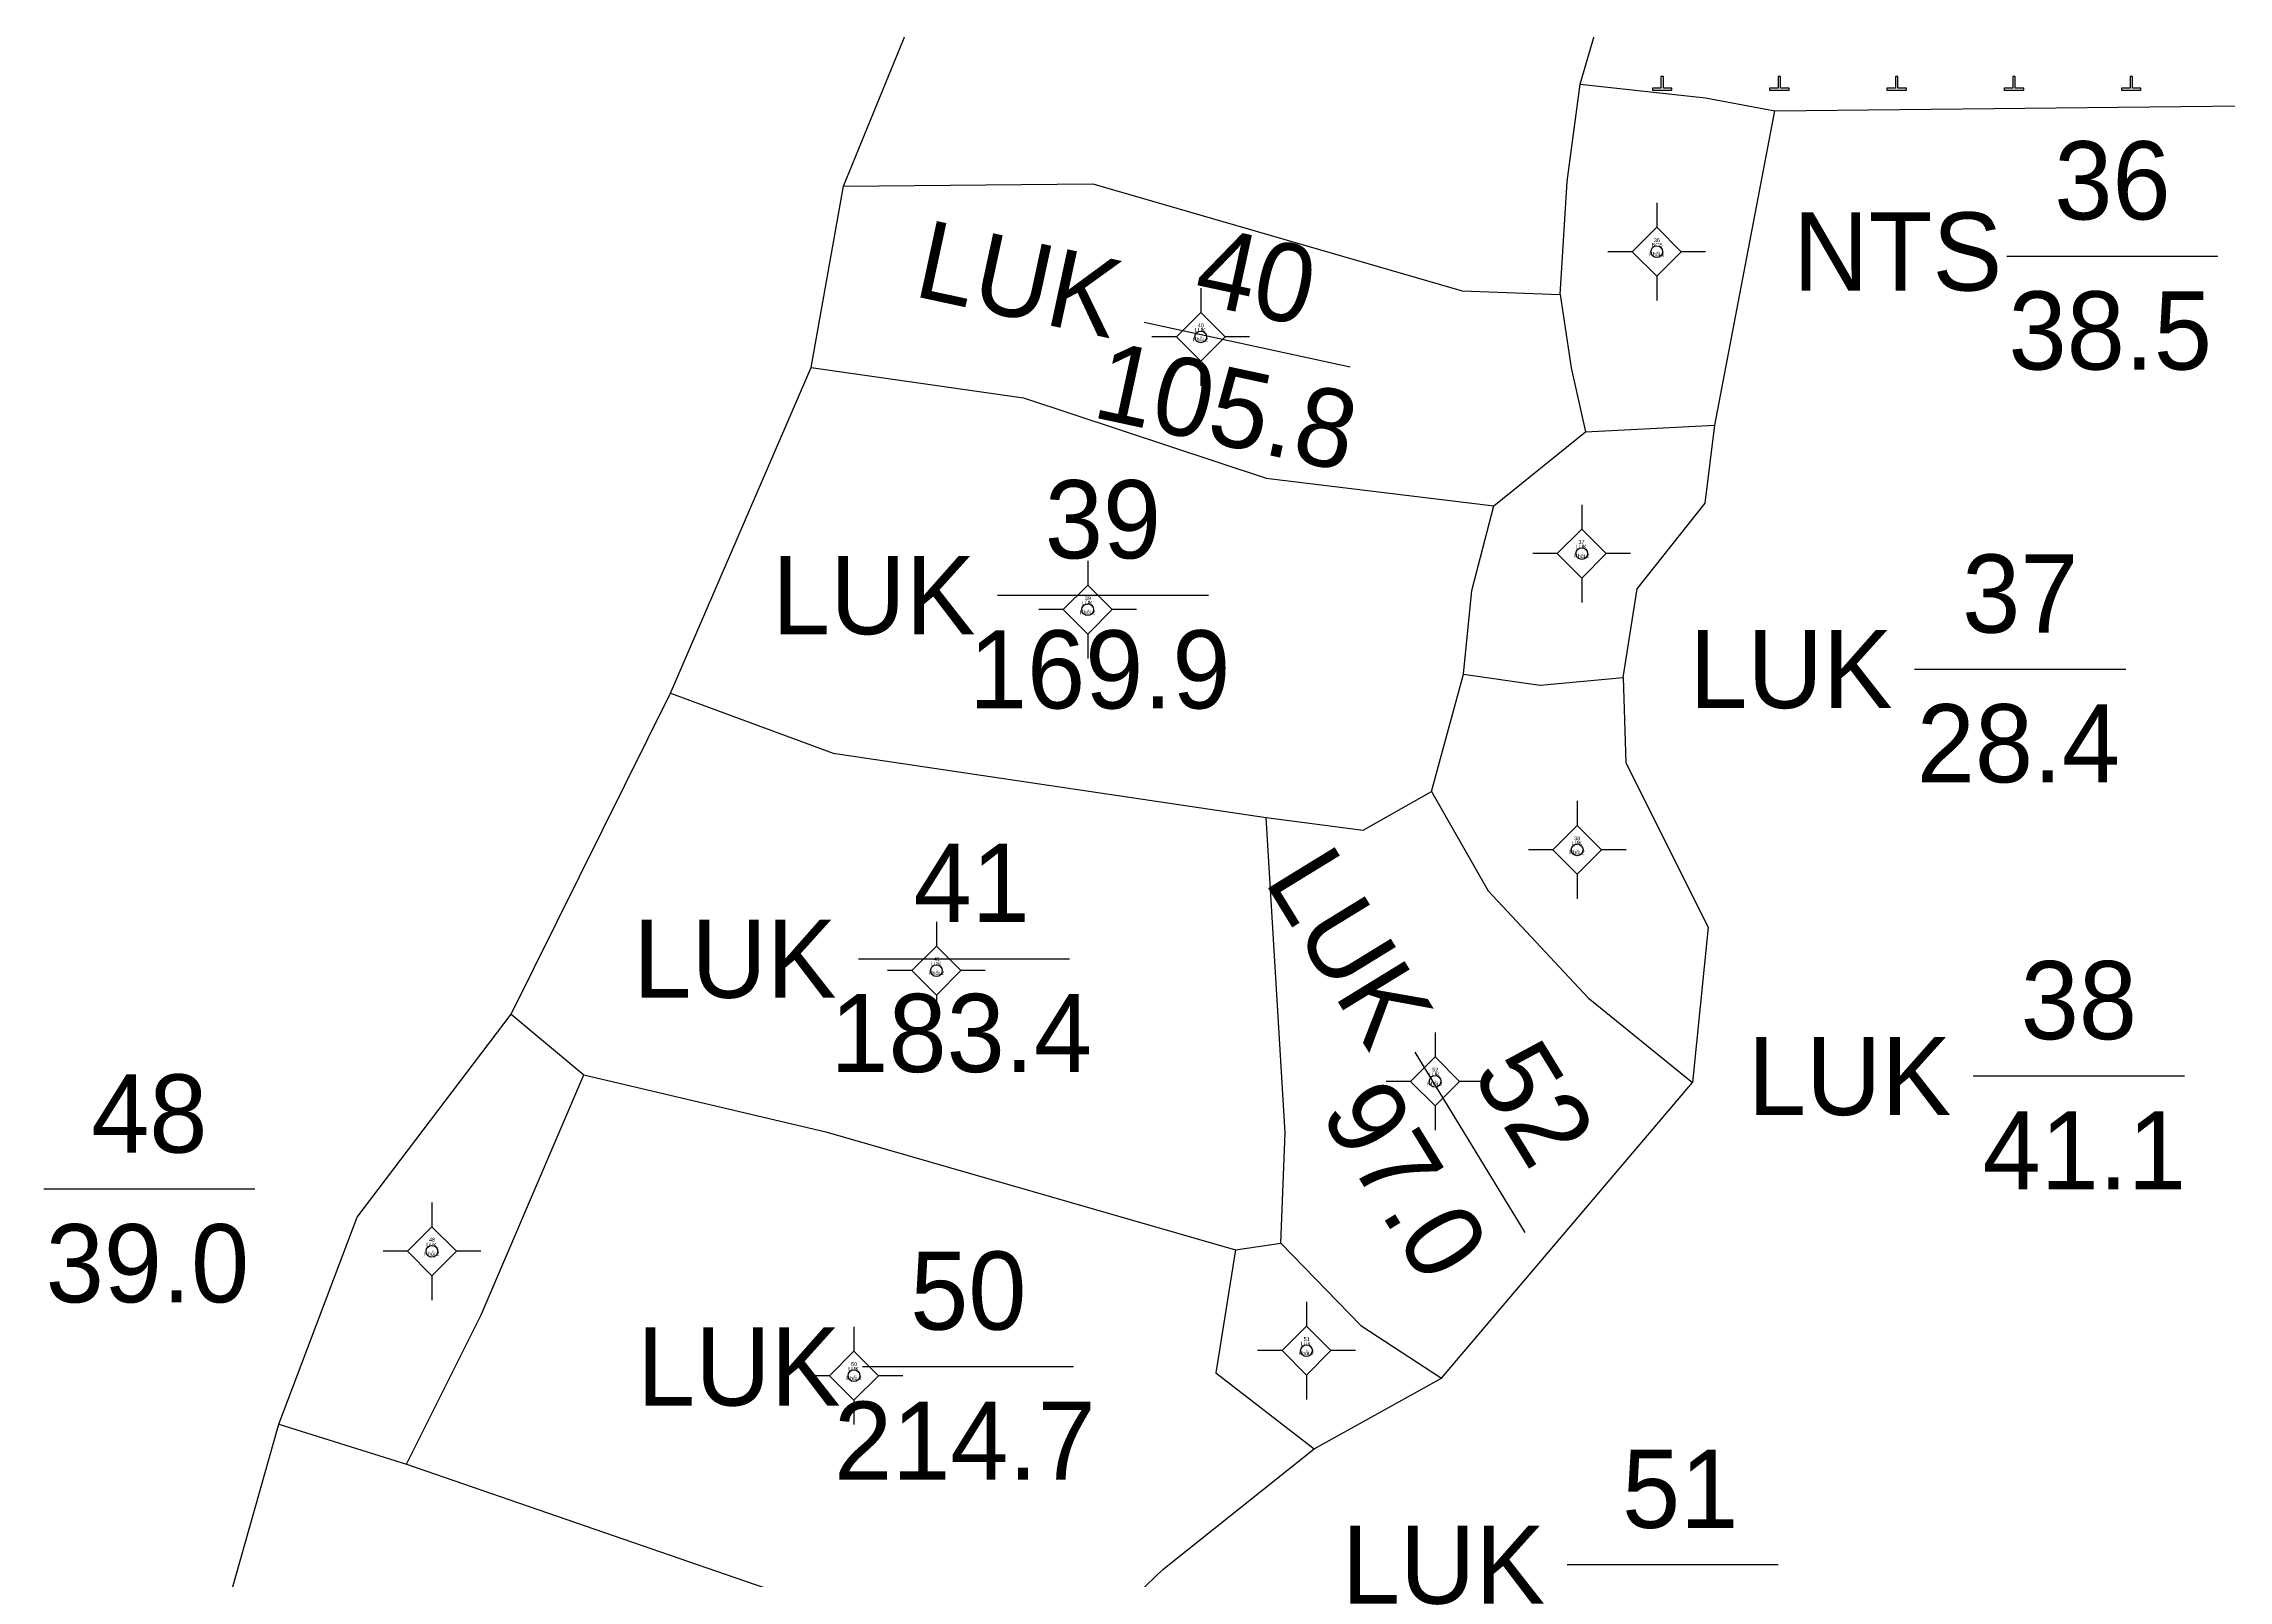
# Model space of a CAD drawing. Extents: x 550890 to 551618, y 1839259 to 1840146.
# Drawn here: x 551359.5 to 551415.4, y 1839830.8 to 1839870.1 of the extents above; entities that cross this region are included whole.
import ezdxf

# ---------------------------------------------------------------- set-up
doc = ezdxf.new("R2010")
doc.units = 0
for name, color, linetype in [('Level 10', 7, 'Continuous'), ('Level 11', 7, 'Continuous'), ('Level 13', 7, 'Continuous'), ('Level 15', 7, 'Continuous'), ('Level 19', 7, 'Continuous'), ('Level 2', 7, 'Continuous'), ('Level 31', 7, 'Continuous'), ('Level 4', 7, 'Continuous')]:
    doc.layers.add(name, color=color, linetype=linetype)

msp = doc.modelspace()

# ---------------------------------------------------------------- linework, layer by layer
at = {"layer": 'Level 10'}
for p, q in [((551403.77, 1839868.35), (551536.48, 1839869.75)), ((551379.12, 1839861.78), (551379.94, 1839866.42)), ((551375.52, 1839853.45), (551379.12, 1839861.78)), ((551396.58, 1839858.24), (551398.93, 1839860.14)), ((551394.99, 1839850.94), (551395.81, 1839853.94)), ((551371.44, 1839845.24), (551375.52, 1839853.45)), ((551371.44, 1839845.24), (551373.3, 1839843.69)), ((551395.24, 1839835.93), (551401.67, 1839843.49)), ((551389.97, 1839839.21), (551391.13, 1839839.38)), ((551391.99, 1839834.12), (551395.24, 1839835.93)), ((551361.81, 1839821.8), (551365.5, 1839834.75)), ((551365.5, 1839834.75), (551368.76, 1839833.73))]:
    msp.add_line(p, q, dxfattribs=at)
for points in [[(551379.12, 1839861.78), (551384.55, 1839861.01), (551390.76, 1839858.95), (551396.58, 1839858.24)], [(551399.89, 1839853.85), (551400.25, 1839856.12), (551401.99, 1839858.31), (551402.24, 1839860.31)], [(551395.81, 1839853.94), (551396.02, 1839856.08), (551396.58, 1839858.24)], [(551395.81, 1839853.94), (551397.77, 1839853.66), (551399.89, 1839853.85)], [(551399.89, 1839853.85), (551399.96, 1839851.67), (551402.07, 1839847.47), (551401.67, 1839843.49)], [(551375.52, 1839853.45), (551379.68, 1839851.92), (551390.76, 1839850.27)], [(551390.76, 1839850.27), (551393.24, 1839849.95), (551394.99, 1839850.94)], [(551394.99, 1839850.94), (551396.44, 1839848.4), (551399, 1839845.66), (551401.67, 1839843.49)], [(551391.13, 1839839.38), (551391.24, 1839842.21), (551390.76, 1839850.27)], [(551365.5, 1839834.75), (551367.5, 1839840.05), (551371.44, 1839845.24)], [(551368.76, 1839833.73), (551370.67, 1839837.55), (551373.3, 1839843.69)], [(551373.3, 1839843.69), (551379.49, 1839842.23), (551389.97, 1839839.21)], [(551391.13, 1839839.38), (551393.18, 1839837.28), (551395.24, 1839835.93)], [(551389.97, 1839839.21), (551389.47, 1839836.07), (551391.99, 1839834.12)], [(551368.76, 1839833.73), (551377.66, 1839830.66), (551380.04, 1839829.86), (551385.62, 1839828.65)], [(551385.62, 1839828.65), (551388.11, 1839831.04), (551391.99, 1839834.12)]]:
    msp.add_lwpolyline(points, dxfattribs=at)
at = {"layer": 'Level 11'}
for p, q in [((551400.751, 1839865.995), (551400.751, 1839865.37)), ((551400.751, 1839865.37), (551400.126, 1839864.745)), ((551401.376, 1839864.745), (551400.751, 1839865.37)), ((551400.126, 1839864.745), (551399.501, 1839864.745)), ((551400.126, 1839864.745), (551400.751, 1839864.12)), ((551400.751, 1839864.12), (551401.376, 1839864.745)), ((551402.001, 1839864.745), (551401.376, 1839864.745)), ((551400.751, 1839864.12), (551400.751, 1839863.495)), ((551389.085, 1839863.816), (551389.085, 1839863.191)), ((551389.085, 1839863.191), (551388.46, 1839862.566)), ((551389.71, 1839862.566), (551389.085, 1839863.191)), ((551388.46, 1839862.566), (551387.835, 1839862.566)), ((551388.46, 1839862.566), (551389.085, 1839861.941)), ((551389.085, 1839861.941), (551389.71, 1839862.566)), ((551390.335, 1839862.566), (551389.71, 1839862.566)), ((551389.085, 1839861.941), (551389.085, 1839861.316)), ((551398.832, 1839858.273), (551398.832, 1839857.648)), ((551398.832, 1839857.648), (551398.207, 1839857.023)), ((551399.457, 1839857.023), (551398.832, 1839857.648)), ((551386.192, 1839856.839), (551386.192, 1839856.214)), ((551398.207, 1839857.023), (551397.582, 1839857.023)), ((551398.207, 1839857.023), (551398.832, 1839856.398)), ((551398.832, 1839856.398), (551399.457, 1839857.023)), ((551400.082, 1839857.023), (551399.457, 1839857.023)), ((551386.192, 1839856.214), (551385.567, 1839855.589)), ((551386.817, 1839855.589), (551386.192, 1839856.214)), ((551398.832, 1839856.398), (551398.832, 1839855.773)), ((551385.567, 1839855.589), (551384.942, 1839855.589)), ((551385.567, 1839855.589), (551386.192, 1839854.964)), ((551386.192, 1839854.964), (551386.817, 1839855.589)), ((551387.442, 1839855.589), (551386.817, 1839855.589)), ((551386.192, 1839854.964), (551386.192, 1839854.339)), ((551398.716, 1839850.694), (551398.716, 1839850.069)), ((551398.716, 1839850.069), (551398.091, 1839849.444)), ((551399.341, 1839849.444), (551398.716, 1839850.069)), ((551398.091, 1839849.444), (551397.466, 1839849.444)), ((551398.091, 1839849.444), (551398.716, 1839848.819)), ((551398.716, 1839848.819), (551399.341, 1839849.444)), ((551399.966, 1839849.444), (551399.341, 1839849.444)), ((551398.716, 1839848.819), (551398.716, 1839848.194)), ((551382.321, 1839847.604), (551382.321, 1839846.979)), ((551382.321, 1839846.979), (551381.696, 1839846.354)), ((551382.946, 1839846.354), (551382.321, 1839846.979)), ((551381.696, 1839846.354), (551381.071, 1839846.354)), ((551381.696, 1839846.354), (551382.321, 1839845.729)), ((551382.321, 1839845.729), (551382.946, 1839846.354)), ((551383.571, 1839846.354), (551382.946, 1839846.354)), ((551382.321, 1839845.729), (551382.321, 1839845.104)), ((551395.08, 1839844.773), (551395.08, 1839844.148)), ((551395.08, 1839844.148), (551394.455, 1839843.523)), ((551395.705, 1839843.523), (551395.08, 1839844.148)), ((551394.455, 1839843.523), (551393.83, 1839843.523)), ((551394.455, 1839843.523), (551395.08, 1839842.898)), ((551395.08, 1839842.898), (551395.705, 1839843.523)), ((551396.33, 1839843.523), (551395.705, 1839843.523)), ((551395.08, 1839842.898), (551395.08, 1839842.273)), ((551369.413, 1839840.426), (551369.413, 1839839.801)), ((551369.413, 1839839.801), (551368.788, 1839839.176)), ((551370.038, 1839839.176), (551369.413, 1839839.801)), ((551368.788, 1839839.176), (551368.163, 1839839.176)), ((551368.788, 1839839.176), (551369.413, 1839838.551)), ((551369.413, 1839838.551), (551370.038, 1839839.176)), ((551370.663, 1839839.176), (551370.038, 1839839.176)), ((551369.413, 1839838.551), (551369.413, 1839837.926)), ((551391.79, 1839837.885), (551391.79, 1839837.26)), ((551380.211, 1839837.244), (551380.211, 1839836.619)), ((551391.79, 1839837.26), (551391.165, 1839836.635)), ((551392.415, 1839836.635), (551391.79, 1839837.26)), ((551380.211, 1839836.619), (551379.586, 1839835.994)), ((551380.836, 1839835.994), (551380.211, 1839836.619)), ((551391.165, 1839836.635), (551390.54, 1839836.635)), ((551391.165, 1839836.635), (551391.79, 1839836.01)), ((551391.79, 1839836.01), (551392.415, 1839836.635)), ((551393.04, 1839836.635), (551392.415, 1839836.635)), ((551379.586, 1839835.994), (551378.961, 1839835.994)), ((551379.586, 1839835.994), (551380.211, 1839835.369)), ((551380.211, 1839835.369), (551380.836, 1839835.994)), ((551381.461, 1839835.994), (551380.836, 1839835.994)), ((551391.79, 1839836.01), (551391.79, 1839835.385)), ((551380.211, 1839835.369), (551380.211, 1839834.744))]:
    msp.add_line(p, q, dxfattribs=at)
for centre in [(551400.751, 1839864.745), (551389.085, 1839862.566), (551398.832, 1839857.023), (551386.192, 1839855.589), (551398.715, 1839849.444), (551382.321, 1839846.354), (551395.08, 1839843.523), (551369.412, 1839839.176), (551391.79, 1839836.635), (551380.211, 1839835.994)]:
    msp.add_circle(centre, 0.15, dxfattribs=at)
at = {"layer": 'Level 13'}
for p, q in [((551400.7, 1839864.61), (551400.7, 1839864.61)), ((551409.71, 1839864.63), (551415.11, 1839864.63)), ((551387.64, 1839862.94), (551392.91, 1839861.8)), ((551388.85, 1839862.39), (551388.85, 1839862.39)), ((551398.61, 1839857.01), (551398.61, 1839857.01)), ((551383.88, 1839855.96), (551389.28, 1839855.96)), ((551386.29, 1839855.9), (551386.29, 1839855.9)), ((551407.35, 1839854.07), (551412.75, 1839854.07)), ((551398.83, 1839848.75), (551398.83, 1839848.75)), ((551380.33, 1839846.66), (551385.73, 1839846.66)), ((551381.5, 1839846.37), (551381.5, 1839846.37)), ((551394.56, 1839844.27), (551397.38, 1839839.66)), ((551396.41, 1839843.48), (551396.41, 1839843.48)), ((551408.85, 1839843.66), (551414.25, 1839843.66)), ((551359.48, 1839840.77), (551364.88, 1839840.77)), ((551369.41, 1839839.52), (551369.41, 1839839.52)), ((551391.77, 1839836.77), (551391.77, 1839836.77)), ((551379.75, 1839836.22), (551379.75, 1839836.22)), ((551380.43, 1839836.23), (551385.83, 1839836.23)), ((551398.46, 1839831.16), (551403.86, 1839831.16))]:
    msp.add_line(p, q, dxfattribs=at)
at = {"layer": 'Level 19'}
for p, q in [((551400.86, 1839868.93), (551400.64, 1839868.93)), ((551400.64, 1839868.93), (551400.64, 1839868.88)), ((551400.92, 1839869.23), (551400.86, 1839869.23)), ((551400.86, 1839869.23), (551400.86, 1839868.93)), ((551400.92, 1839868.93), (551400.92, 1839869.23)), ((551401.14, 1839868.93), (551400.92, 1839868.93)), ((551401.14, 1839868.88), (551401.14, 1839868.93)), ((551403.86, 1839868.93), (551403.64, 1839868.93)), ((551403.64, 1839868.93), (551403.64, 1839868.88)), ((551403.92, 1839869.23), (551403.86, 1839869.23)), ((551403.86, 1839869.23), (551403.86, 1839868.93)), ((551403.92, 1839868.93), (551403.92, 1839869.23)), ((551404.14, 1839868.93), (551403.92, 1839868.93)), ((551404.14, 1839868.88), (551404.14, 1839868.93)), ((551406.86, 1839868.93), (551406.64, 1839868.93)), ((551406.64, 1839868.93), (551406.64, 1839868.88)), ((551406.92, 1839869.23), (551406.86, 1839869.23)), ((551406.86, 1839869.23), (551406.86, 1839868.93)), ((551406.92, 1839868.93), (551406.92, 1839869.23)), ((551407.14, 1839868.93), (551406.92, 1839868.93)), ((551407.14, 1839868.88), (551407.14, 1839868.93)), ((551409.86, 1839868.93), (551409.64, 1839868.93)), ((551409.64, 1839868.93), (551409.64, 1839868.88)), ((551409.92, 1839869.23), (551409.86, 1839869.23)), ((551409.86, 1839869.23), (551409.86, 1839868.93)), ((551409.92, 1839868.93), (551409.92, 1839869.23)), ((551410.14, 1839868.93), (551409.92, 1839868.93)), ((551410.14, 1839868.88), (551410.14, 1839868.93)), ((551412.86, 1839868.93), (551412.64, 1839868.93)), ((551412.64, 1839868.93), (551412.64, 1839868.88)), ((551412.92, 1839869.23), (551412.86, 1839869.23)), ((551412.86, 1839869.23), (551412.86, 1839868.93)), ((551412.92, 1839868.93), (551412.92, 1839869.23)), ((551413.14, 1839868.93), (551412.92, 1839868.93)), ((551413.14, 1839868.88), (551413.14, 1839868.93)), ((551400.64, 1839868.88), (551401.14, 1839868.88)), ((551403.64, 1839868.88), (551404.14, 1839868.88)), ((551406.64, 1839868.88), (551407.14, 1839868.88)), ((551409.64, 1839868.88), (551410.14, 1839868.88)), ((551412.64, 1839868.88), (551413.14, 1839868.88))]:
    msp.add_line(p, q, dxfattribs=at)
at = {"layer": 'Level 31'}
for p, q in [((551402.24, 1839860.31), (551403.77, 1839868.35)), ((551398.93, 1839860.14), (551402.24, 1839860.31))]:
    msp.add_line(p, q, dxfattribs=at)
for points in [[(551379.94, 1839866.42), (551382.71, 1839873.18), (551383.58, 1839878.48), (551393.62, 1839905.53)], [(551398.79, 1839869.03), (551399.94, 1839872.98), (551403.55, 1839890.61), (551405.63, 1839890.47), (551407.76, 1839903.16)], [(551398.28, 1839863.65), (551398.46, 1839866.54), (551398.79, 1839869.03)], [(551398.79, 1839869.03), (551402, 1839868.68), (551403.77, 1839868.35)], [(551379.94, 1839866.42), (551386.32, 1839866.48), (551395.77, 1839863.74), (551398.28, 1839863.65)], [(551398.28, 1839863.65), (551398.56, 1839861.77), (551398.93, 1839860.14)]]:
    msp.add_lwpolyline(points, dxfattribs=at)

# ---------------------------------------------------------------- texts
at = {"layer": 'Level 13'}
for s, p in [('36', (551410.923, 1839865.57)), ('39', (551385.095, 1839856.9)), ('37', (551408.565, 1839855)), ('41', (551381.733, 1839847.6)), ('38', (551410.064, 1839844.6)), ('48', (551360.694, 1839841.7)), ('50', (551381.65, 1839837.17)), ('51', (551399.863, 1839832.1))]:
    msp.add_text(s, height=2, dxfattribs=at).set_placement(p)
for s, rotation, p in [('40', 347.8288, (551388.845, 1839863.456)), ('52', 301.5312, (551395.998, 1839843.712))]:
    msp.add_text(s, height=2, rotation=rotation, dxfattribs=at).set_placement(p)
at = {"layer": 'Level 15'}
for s, p in [('36', (551400.677, 1839864.99)), ('Khối 2', (551400.556, 1839864.63)), ('BCS', (551400.621, 1839864.87)), ('.', (551400.743, 1839864.75)), ('LUK', (551388.938, 1839862.69)), ('40', (551389.008, 1839862.81)), ('Khối 2', (551388.886, 1839862.45)), ('.', (551389.073, 1839862.57)), ('LUK', (551398.688, 1839857.15)), ('37', (551398.749, 1839857.27)), ('Khối 2', (551398.636, 1839856.91)), ('.', (551398.823, 1839857.03)), ('Khối 2', (551385.996, 1839855.47)), ('LUK', (551386.048, 1839855.71)), ('39', (551386.118, 1839855.83)), ('.', (551386.183, 1839855.59)), ('Khối 2', (551398.516, 1839849.33)), ('LUK', (551398.568, 1839849.57)), ('38', (551398.639, 1839849.69)), ('.', (551398.703, 1839849.45)), ('LUK', (551382.178, 1839846.48)), ('41', (551382.258, 1839846.6)), ('Khối 2', (551382.126, 1839846.24)), ('.', (551382.313, 1839846.36)), ('LUK', (551394.928, 1839843.65)), ('52', (551395.007, 1839843.77)), ('Khối 2', (551394.876, 1839843.41)), ('.', (551395.063, 1839843.53)), ('LUK', (551369.268, 1839839.3)), ('48', (551369.339, 1839839.42)), ('Khối 2', (551369.216, 1839839.06)), ('.', (551369.403, 1839839.18)), ('Khối 2', (551391.586, 1839836.52)), ('LUK', (551391.638, 1839836.76)), ('51', (551391.718, 1839836.88)), ('.', (551391.773, 1839836.64)), ('Khối 2', (551380.016, 1839835.88)), ('LUK', (551380.068, 1839836.12)), ('50', (551380.138, 1839836.24)), ('.', (551380.203, 1839836))]:
    msp.add_text(s, height=0.1, dxfattribs=at).set_placement(p)
at = {"layer": 'Level 2'}
for s, p in [('NTS', (551404.241, 1839863.75)), ('LUK', (551378.114, 1839854.96)), ('LUK', (551401.584, 1839853.07)), ('LUK', (551374.564, 1839845.66)), ('LUK', (551403.084, 1839842.66)), ('LUK', (551374.664, 1839835.23)), ('LUK', (551392.694, 1839830.16))]:
    msp.add_text(s, height=2, dxfattribs=at).set_placement(p)
for rotation, p in [(347.8288, (551381.695, 1839863.619)), (301.5312, (551390.692, 1839848.653))]:
    msp.add_text('LUK', height=2, rotation=rotation, dxfattribs=at).set_placement(p)
at = {"layer": 'Level 4'}
for s, p in [('38.5', (551409.752, 1839861.73)), ('169.9', (551383.152, 1839853.06)), ('28.4', (551407.404, 1839851.17)), ('183.4', (551379.608, 1839843.76)), ('41.1', (551409.086, 1839840.76)), ('39.0', (551359.532, 1839837.87)), ('214.7', (551379.702, 1839833.33))]:
    msp.add_text(s, height=2, dxfattribs=at).set_placement(p)
for s, rotation, p in [('105.8', 347.8288, (551386.265, 1839860.524)), ('97.0', 301.5312, (551392.111, 1839842.703))]:
    msp.add_text(s, height=2, rotation=rotation, dxfattribs=at).set_placement(p)

doc.saveas('drawing.dxf')
